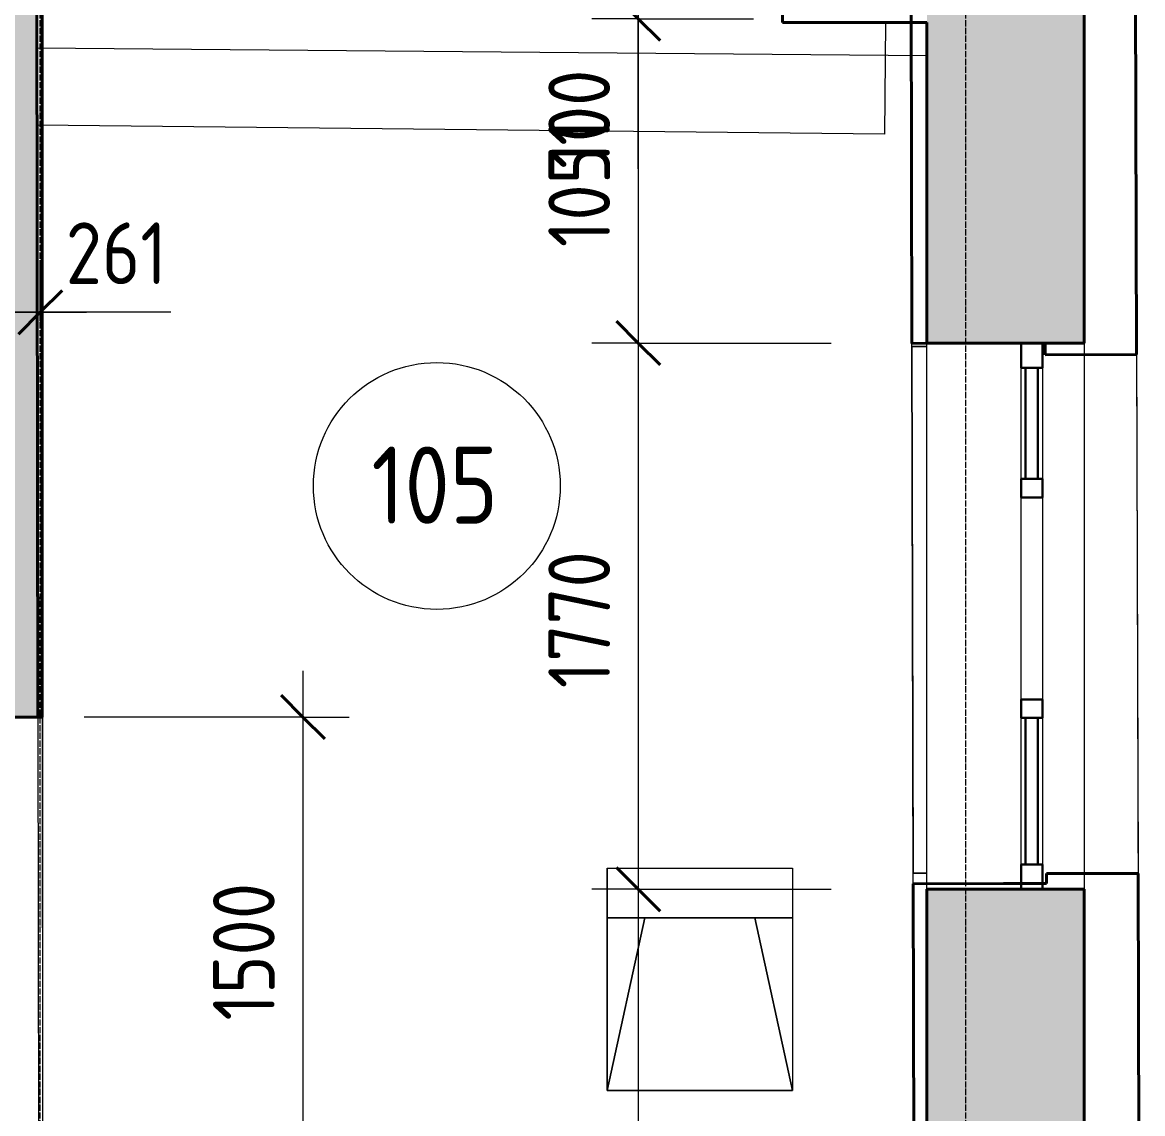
# Model space of a CAD drawing. Header units: millimetres. Extents: x -11886 to 68941, y -8130 to 45506.
# Drawn here: x 502 to 4133, y 25341 to 28877 of the extents above; entities that cross this region are included whole.
import ezdxf

# ---------------------------------------------------------------- set-up
doc = ezdxf.new("R2010")
doc.units = ezdxf.units.MM
doc.linetypes.add('ADSK_Линия сетки', pattern=[25, 20, -2.5, 0, -2.5])
for name, color, linetype, lineweight in [('Витраж', 7, 'Continuous', 18), ('Марки помещений', 7, 'Continuous', 20), ('Оси', 7, 'Continuous', 9), ('Панели витража', 7, 'Continuous', 18), ('Перекрытие', 7, 'Continuous', 18), ('Размеры', 7, 'Continuous', 9), ('Размеры-100', 7, 'Continuous', 9), ('Стены', 7, 'Continuous', 18), ('Стены внутренние', 7, 'Continuous', 18), ('Стены наружные', 7, 'Continuous', 18), ('Стены штриховка', 7, 'Continuous', 18)]:
    doc.layers.add(name, color=color, linetype=linetype, lineweight=lineweight)
for name, color, linetype, lineweight, true_color in [('Линии', 7, 'Continuous', 9, 0x00a600), ('Стены разрез', 7, 'Continuous', 40, 0xbb5389), ('ТХ', 5, 'Continuous', 9, 0x0000ff), ('ТХ 1 этаж_dwg', 7, 'Continuous', 9, 0x767676)]:
    doc.layers.add(name, color=color, linetype=linetype, lineweight=lineweight, true_color=true_color)
doc.styles.add('GOST Common_1', font='GOST_Common.ttf', dxfattribs={"width": 0.9, "height": 200})
doc.styles.add('GOST Common_2', font='GOST_Common.ttf', dxfattribs={"width": 0.9, "height": 250})
doc.dimstyles.new('ADSK_Основной_2_мм_Округление_до_1_мм', dxfattribs={"dimscale": 304.8, "dimtxt": 201.142999, "dimasz": 0.463911, "dimexe": 0.492126, "dimexo": 0.492126, "dimgap": 0.098425, "dimtad": 1, "dimdec": 0, "dimdsep": 46, "dimtxsty": 'GOST Common_1', "dimblk1": 'OBLIQUE', "dimblk2": 'OBLIQUE', "dimsah": 1, "dimcen": 0.09, "dimdle": 0.492126, "dimazin": 2, "dimtfac": 1, "dimtdec": 4, "dimtix": 1, "dimtmove": 0, "dimatfit": 3, "dimfxl": 1, "dimtvp": 1, "dimtolj": 1, "dimtzin": 0, "dimlwd": 20, "dimlwe": 20, "dimarcsym": 2})
doc.dimstyles.new('ADSK_Основной_2_мм_Округление_до_1_мм_1', dxfattribs={"dimscale": 304.8, "dimtxt": 201.142999, "dimasz": 0.463911, "dimexe": 0.492126, "dimexo": 0.492126, "dimgap": 0.098425, "dimtad": 1, "dimdec": 0, "dimdsep": 46, "dimtxsty": 'GOST Common_1', "dimblk1": 'OBLIQUE', "dimblk2": 'OBLIQUE', "dimsah": 1, "dimcen": 0.09, "dimdle": 0.492126, "dimazin": 2, "dimtfac": 1, "dimtdec": 4, "dimtix": 1, "dimtmove": 1, "dimatfit": 3, "dimfxl": 1, "dimtvp": 1, "dimtolj": 1, "dimtzin": 0, "dimlwd": 20, "dimlwe": 20, "dimarcsym": 2})

# ---------------------------------------------------------------- blocks, each defined once
blk = doc.blocks.new('Существующие стены 1 эт - Существующие стены 1 эт-653793-01 План 1-го этажа кладочный')
at = {"layer": 'Стены', "color": 243, "true_color": 0xbb5389}
for p, q in [((4094.6, 33964.2), (4132.6, 21098.7)), ((3385.1, 27826.6), (3382.8, 28769.9)), ((566.1, 28543.8), (567.9, 20978.1)), ((3677.3, 27837.3), (3385.1, 27836.5)), ((3389.4, 26085.6), (3385.1, 27836.5)), ((3385.1, 27826.6), (3433.5, 27826.7)), ((3433.5, 27826.7), (3385.1, 27826.6)), ((3389.3, 26119.6), (3385.1, 27826.6)), ((3385.1, 27826.6), (3389.3, 26119.6)), ((3389.3, 26119.6), (3385.1, 27826.6)), ((3738.5, 27837.4), (3677.3, 27837.3)), ((3817.3, 27837.6), (3808.5, 27837.6)), ((3817.3, 27799.3), (3817.3, 27837.6)), ((4112.8, 27800.2), (3817.3, 27799.3)), ((4112.8, 27800.2), (4117.7, 26119.2)), ((291, 26625), (566.6, 26625.6)), ((566.6, 26625.6), (566.9, 25125.6)), ((3433.5, 26119.7), (3389.3, 26119.6)), ((3389.3, 26119.6), (3433.5, 26119.7)), ((3395, 23831.5), (3389.3, 26119.6)), ((3821.5, 26118.3), (4117.7, 26119.2)), ((3821.6, 26086.7), (3821.5, 26118.3)), ((3389.4, 26085.6), (3681.6, 26086.3)), ((3681.6, 26086.3), (3738.5, 26086.5)), ((3808.5, 26086.6), (3821.6, 26086.7))]:
    blk.add_line(p, q, dxfattribs=at)
at = {"layer": 'Стены разрез'}
for p, q in [((564.8, 34625.4), (566.6, 26625.6)), ((4105.9, 30111.3), (4112.8, 27800.2)), ((3379.5, 30088.6), (3385.1, 27836.5)), ((3385.1, 27836.5), (3677.3, 27837.3)), ((3817.3, 27837.6), (3677.3, 27837.3)), ((3817.3, 27799.3), (3817.3, 27837.6)), ((4112.8, 27800.2), (3817.3, 27799.3)), ((291, 26625), (566.6, 26625.6)), ((4117.7, 26119.2), (3821.5, 26118.3)), ((3821.6, 26086.7), (3821.5, 26118.3)), ((4117.7, 26119.2), (4124.7, 23774.4)), ((3389.4, 26085.6), (3681.6, 26086.3)), ((3389.4, 26085.6), (3395, 23831.5)), ((3681.6, 26086.3), (3821.6, 26086.7))]:
    blk.add_line(p, q, dxfattribs=at)
blk = doc.blocks.new('Системная панель - _AR_Стекло_40мм_привязка по центру-V33-01 План 1-го этажа кладочный')
at = {"layer": 'Панели витража', "lineweight": 30}
for p, q in [((180, 20), (-180, 20)), ((-180, 20), (-180, -20)), ((180, -20), (180, 20)), ((-180, -20), (180, -20))]:
    blk.add_line(p, q, dxfattribs=at)
blk = doc.blocks.new('Прямоугольный импост - 70х20_60мм-V34-01 План 1-го этажа кладочный')
at = {"layer": 'Витраж', "lineweight": 30}
for p, q in [((-80, 35), (0, 35)), ((-80, -35), (-80, 35)), ((0, 35), (0, -35)), ((0, -35), (-80, -35))]:
    blk.add_line(p, q, dxfattribs=at)
blk = doc.blocks.new('Прямоугольный импост - 70х20_60мм-V35-01 План 1-го этажа кладочный')
at = {"layer": 'Витраж', "lineweight": 30}
for p, q in [((0, 35), (-80, 35)), ((-80, 35), (-80, -35)), ((0, -35), (0, 35)), ((-80, -35), (0, -35))]:
    blk.add_line(p, q, dxfattribs=at)
blk = doc.blocks.new('Системная панель - _AR_Стекло_40мм_привязка по центру-V36-01 План 1-го этажа кладочный')
at = {"layer": 'Панели витража', "lineweight": 30}
for p, q in [((237.5, 20), (-237.5, 20)), ((-237.5, 20), (-237.5, -20)), ((237.5, -20), (237.5, 20)), ((-237.5, -20), (237.5, -20))]:
    blk.add_line(p, q, dxfattribs=at)
blk = doc.blocks.new('Прямоугольный импост - 70х60мм-1225009-01 План 1-го этажа кладочный')
at = {"layer": 'Витраж'}
for p, q in [((-6006, 9731.9), (-6006, 10091.9)), ((-5936, 10091.9), (-5936, 9731.9))]:
    blk.add_line(p, q, dxfattribs=at)
blk = doc.blocks.new('Прямоугольный импост - 70х60мм-1438240-01 План 1-го этажа кладочный')
at = {"layer": 'Витраж'}
for p, q in [((3738.5, 30168.6), (3738.5, 30643.6)), ((3808.5, 30643.6), (3808.5, 30168.6))]:
    blk.add_line(p, q, dxfattribs=at)
blk = doc.blocks.new('Прямоугольный импост - 70х60мм-V150-01 План 1-го этажа кладочный')
at = {"layer": 'Витраж', "lineweight": 30}
for p, q in [((-30, 35), (30, 35)), ((-30, -35), (-30, 35)), ((30, 35), (30, -35)), ((30, -35), (-30, -35))]:
    blk.add_line(p, q, dxfattribs=at)
blk = doc.blocks.new('Прямоугольный импост - 70х60мм-1236580-01 План 1-го этажа кладочный')
at = {"layer": 'Витраж'}
for p, q in [((3738.5, 22677.6), (3738.5, 23332.6)), ((3808.5, 23332.6), (3808.5, 22677.6))]:
    blk.add_line(p, q, dxfattribs=at)
blk = doc.blocks.new('ТХ 1 этаж_dwg_A$C5e6b74da-2118467-01 План 1-го этажа кладочный')
at = {"layer": 'ТХ', "color": 253, "true_color": 0xa0a0a0, "flags": 128}
blk.add_lwpolyline([(600, 720), (600, 0), (600, 720), (0, 720), (0, 0), (121.5, 559.8), (0, 0), (600, 0), (0, 0)], dxfattribs=at)
for points in [[(600, 559.8), (0, 559.8)], [(478.5, 559.8), (600, 0)]]:
    blk.add_lwpolyline(points, close=True, dxfattribs=at)
blk = doc.blocks.new('ТХ 1 этаж_dwg-2084881-01 План 1-го этажа кладочный')
at = {"extrusion": (0, 0, -1), "zscale": -1}
blk.add_blockref('ТХ 1 этаж_dwg_A$C5e6b74da-2118467-01 План 1-го этажа кладочный', (-120998.8, -45457.1), dxfattribs=at)
blk = doc.blocks.new('ADSK_Марка_Помещение_ОдноЗначение - Номер-247393-01 План 1-го этажа кладочный')
at = {"layer": 'Марки помещений'}
blk.add_circle((0, 0), 4, dxfattribs=at)
blk = doc.blocks.new('DIMBLOCK114-01 План 1-го этажа кладочный')
at = {"layer": 'Размеры-100', "lineweight": 20, "transparency": 16777216}
for p, q in [((1411.1, 26775.6), (1411.1, 25125.6)), ((1411.1, 26625.6), (702.2, 26625.6)), ((1411.1, 26625.6), (1561.1, 26625.6)), ((1411.1, 25125.6), (704.5, 25125.6)), ((1411.1, 25125.6), (1561.1, 25125.6))]:
    blk.add_line(p, q, dxfattribs=at)
at = {"layer": 'Размеры-100', "lineweight": 40, "transparency": 16777216}
for p, q in [((1411.1, 26625.6), (1340.4, 26696.3)), ((1411.1, 26625.6), (1481.8, 26554.9)), ((1411.1, 25125.6), (1340.4, 25196.3)), ((1411.1, 25125.6), (1481.8, 25054.9))]:
    blk.add_line(p, q, dxfattribs=at)
at = {"layer": 'Размеры-100', "color": 0, "lineweight": 20, "transparency": 16777216, "insert": (1119.7, 25642.1), "char_height": 200, "width": 560.473, "attachment_point": 1, "rotation": 90, "line_spacing_factor": 1.022761, "style": 'GOST Common_1'}
blk.add_mtext('1500', dxfattribs=at)
blk = doc.blocks.new('_Oblique')
at = {"color": 0, "linetype": 'ByBlock', "lineweight": -2}
blk.add_line((-0.5, -0.5), (0.5, 0.5), dxfattribs=at)
blk = doc.blocks.new('DIMBLOCK130-01 План 1-го этажа кладочный')
at = {"layer": 'Размеры-100', "lineweight": 20, "transparency": 16777216}
for p, q in [((299.3, 27937.1), (299.3, 28341.8)), ((559.9, 27937.1), (559.9, 28087.1)), ((299.3, 27937.1), (709.9, 27937.1)), ((299.3, 27937.1), (299.3, 27787.1)), ((642.4, 27937.1), (429.6, 27937.1)), ((559.9, 27937.1), (559.9, 27887.1)), ((983.4, 27937.1), (642.4, 27937.1))]:
    blk.add_line(p, q, dxfattribs=at)
at = {"layer": 'Размеры-100', "lineweight": 40, "transparency": 16777216}
for p, q in [((299.3, 27937.1), (370, 28007.8)), ((559.9, 27937.1), (630.6, 28007.8)), ((299.3, 27937.1), (228.6, 27866.4)), ((559.9, 27937.1), (489.2, 27866.4))]:
    blk.add_line(p, q, dxfattribs=at)
at = {"layer": 'Размеры-100', "color": 0, "lineweight": 20, "transparency": 16777216, "insert": (642.4, 28228.5), "char_height": 200, "width": 409.104, "attachment_point": 1, "line_spacing_factor": 1.022761, "style": 'GOST Common_1'}
blk.add_mtext('261', dxfattribs=at)
blk = doc.blocks.new('DIMBLOCK140-01 План 1-го этажа кладочный')
at = {"layer": 'Размеры-100', "lineweight": 40, "transparency": 16777216}
for p, q in [((2498, 28988.6), (2427.3, 29059.3)), ((2498, 28988.6), (2568.7, 28917.9)), ((2498, 28888.6), (2427.3, 28959.3)), ((2498, 28888.6), (2568.7, 28817.9))]:
    blk.add_line(p, q, dxfattribs=at)
at = {"layer": 'Размеры-100', "lineweight": 20, "transparency": 16777216}
for p, q in [((2498, 28988.6), (2348, 28988.6)), ((2498, 28988.6), (2498, 28888.6)), ((2498, 28988.6), (2927.5, 28988.6)), ((2498, 28743.3), (2498, 28938.6)), ((2498, 28888.6), (2348, 28888.6)), ((2498, 28888.6), (2871.5, 28888.6)), ((2498, 28402.3), (2498, 28743.3))]:
    blk.add_line(p, q, dxfattribs=at)
at = {"layer": 'Размеры-100', "color": 0, "lineweight": 20, "transparency": 16777216, "insert": (2206.6, 28402.3), "char_height": 200, "width": 409.104, "attachment_point": 1, "rotation": 90, "line_spacing_factor": 1.022761, "style": 'GOST Common_1'}
blk.add_mtext('100', dxfattribs=at)
blk = doc.blocks.new('DIMBLOCK141-01 План 1-го этажа кладочный')
at = {"layer": 'Размеры-100', "lineweight": 40, "transparency": 16777216}
for p, q in [((2498, 28888.6), (2427.3, 28959.3)), ((2498, 28888.6), (2568.7, 28817.9)), ((2498, 27837.6), (2427.3, 27908.3)), ((2498, 27837.6), (2568.7, 27766.9))]:
    blk.add_line(p, q, dxfattribs=at)
at = {"layer": 'Размеры-100', "lineweight": 20, "transparency": 16777216}
for p, q in [((2498, 28888.6), (2348, 28888.6)), ((2498, 28888.6), (2498, 27837.6)), ((2498, 28888.6), (2871.5, 28888.6)), ((2498, 27837.6), (2348, 27837.6)), ((2498, 27837.6), (3123.5, 27837.6))]:
    blk.add_line(p, q, dxfattribs=at)
at = {"layer": 'Размеры-100', "color": 0, "lineweight": 20, "transparency": 16777216, "insert": (2206.6, 28148.3), "char_height": 200, "width": 515.472, "attachment_point": 1, "rotation": 90, "line_spacing_factor": 1.022761, "style": 'GOST Common_1'}
blk.add_mtext('1051', dxfattribs=at)
blk = doc.blocks.new('DIMBLOCK142-01 План 1-го этажа кладочный')
at = {"layer": 'Размеры-100', "lineweight": 40, "transparency": 16777216}
for p, q in [((2498, 27837.6), (2427.3, 27908.3)), ((2498, 27837.6), (2568.7, 27766.9)), ((2498, 26067.6), (2427.3, 26138.3)), ((2498, 26067.6), (2568.7, 25996.9))]:
    blk.add_line(p, q, dxfattribs=at)
at = {"layer": 'Размеры-100', "lineweight": 20, "transparency": 16777216}
for p, q in [((2498, 27837.6), (2348, 27837.6)), ((2498, 27837.6), (2498, 26067.6)), ((2498, 27837.6), (3123.5, 27837.6)), ((2498, 26067.6), (2348, 26067.6)), ((2498, 26067.6), (3123.5, 26067.6))]:
    blk.add_line(p, q, dxfattribs=at)
at = {"layer": 'Размеры-100', "color": 0, "lineweight": 20, "transparency": 16777216, "insert": (2206.6, 26719.1), "char_height": 200, "width": 560.473, "attachment_point": 1, "rotation": 90, "line_spacing_factor": 1.022761, "style": 'GOST Common_1'}
blk.add_mtext('1770', dxfattribs=at)
blk = doc.blocks.new('DIMBLOCK143-01 План 1-го этажа кладочный')
at = {"layer": 'Размеры-100', "lineweight": 40, "transparency": 16777216}
for p, q in [((2498, 26067.6), (2427.3, 26138.3)), ((2498, 26067.6), (2568.7, 25996.9)), ((2498, 23832.6), (2427.3, 23903.3)), ((2498, 23832.6), (2568.7, 23761.9))]:
    blk.add_line(p, q, dxfattribs=at)
at = {"layer": 'Размеры-100', "lineweight": 20, "transparency": 16777216}
for p, q in [((2498, 26067.6), (2348, 26067.6)), ((2498, 26067.6), (2498, 23832.6)), ((2498, 26067.6), (3123.5, 26067.6)), ((2498, 23832.6), (2348, 23832.6)), ((2498, 23832.6), (3123.5, 23832.6))]:
    blk.add_line(p, q, dxfattribs=at)
at = {"layer": 'Размеры-100', "color": 0, "lineweight": 20, "transparency": 16777216, "insert": (2206.6, 24697.8), "char_height": 200, "width": 605.475, "attachment_point": 1, "rotation": 90, "line_spacing_factor": 1.022761, "style": 'GOST Common_1'}
blk.add_mtext('2235', dxfattribs=at)

msp = doc.modelspace()

# ---------------------------------------------------------------- hatches: boundary and pattern name
at = {"layer": 'Стены внутренние', "true_color": 0xc0c0c0}
h = msp.add_hatch(color=9, dxfattribs=at)
h.paths.add_polyline_path([(559.1, 20921), (561, 20921), (559.1, 22167.8), (309.1, 22167.4), (311, 20921), (336.7, 20921)])
h.paths.add_polyline_path([(307, 23528.6), (557, 23529), (554.5, 25125.6), (304.5, 25125.2), (307, 23528.6)])
h.paths.add_polyline_path([(302.2, 26625.2), (552.2, 26625.6), (539.9, 34625.6), (289.9, 34625.2), (302.2, 26625.6)])
h.paths.add_polyline_path([(288.2, 35755.2), (538.2, 35755.6), (536.6, 36781.9), (286.6, 36781.9), (288, 35839.2)])
at = {"layer": 'Стены наружные', "true_color": 0xc0c0c0}
h = msp.add_hatch(color=9, dxfattribs=at)
h.paths.add_polyline_path([(3433.5, 20918.6), (3943.5, 20918.6), (3943.5, 22112.6), (3433.5, 22112.6), (3433.5, 20921)])
h.paths.add_polyline_path([(3538.5, 23832.6), (3943.5, 23832.6), (3943.5, 26067.6), (3433.5, 26067.6), (3433.5, 23832.6), (3511, 23832.6)])
h.paths.add_polyline_path([(3538.5, 27837.6), (3943.5, 27837.6), (3943.5, 30088.6), (3433.5, 30088.6), (3433.5, 27837.6), (3501.1, 27837.6)])
h.paths.add_polyline_path([(3493.4, 31858.6), (3943.5, 31858.6), (3943.5, 34107.6), (3433.5, 34107.6), (3433.5, 31858.6), (3485.7, 31858.6)])
h.paths.add_polyline_path([(3943.5, 35877.6), (3943.5, 43728.9), (3433.5, 43728.9), (3433.5, 35877.6), (3807.6, 35877.6)])

# ---------------------------------------------------------------- linework, layer by layer
at = {"layer": 'Линии', "color": 8, "lineweight": 18, "true_color": 0x808080}
for p, q in [((3299.8, 28876.6), (3295.9, 28514.6)), ((3295.9, 28514.6), (549.3, 28544))]:
    msp.add_line(p, q, dxfattribs=at)
at = {"layer": 'Оси', "linetype": 'ADSK_Линия сетки'}
for p, q in [((559.9, -7330.4), (559.9, 44421.9)), ((3559.9, -7330.4), (3559.9, 44421.9))]:
    msp.add_line(p, q, dxfattribs=at)
at = {"layer": 'Перекрытие', "color": 7, "true_color": 0xffffff}
msp.add_line((548.9, 28793.9), (3433.5, 28769.5), dxfattribs=at)
at = {"layer": 'Стены внутренние', "lineweight": 40}
for p, q in [((552.2, 26625.6), (539.9, 34625.6)), ((2965.5, 30100.6), (2965.5, 28876.6)), ((2965.5, 28876.6), (3433.5, 28876.6)), ((302.2, 26625.2), (552.2, 26625.6))]:
    msp.add_line(p, q, dxfattribs=at)
at = {"layer": 'Стены внутренние'}
msp.add_line((552.2, 26625.6), (554.5, 25125.6), dxfattribs=at)
at = {"layer": 'Стены наружные', "lineweight": 40}
for p, q in [((3943.5, 27837.6), (3943.5, 30088.6)), ((3433.5, 28876.6), (3433.5, 27837.6)), ((3433.5, 27837.6), (3943.5, 27837.6)), ((3943.5, 26067.6), (3433.5, 26067.6)), ((3433.5, 26067.6), (3433.5, 23832.6)), ((3943.5, 23832.6), (3943.5, 26067.6))]:
    msp.add_line(p, q, dxfattribs=at)
at = {"layer": 'Стены наружные'}
for p, q in [((3433.5, 26067.6), (3433.5, 27836.7)), ((3943.5, 27837.6), (3943.5, 26067.6))]:
    msp.add_line(p, q, dxfattribs=at)
at = {"layer": 'Стены штриховка'}
msp.add_line((3433.5, 28876.6), (3433.5, 28878.6), dxfattribs=at)

# ---------------------------------------------------------------- block references
at = {"layer": 'Витраж'}
for name, p, rotation in [('Прямоугольный импост - 70х20_60мм-V35-01 План 1-го этажа кладочный', (3773.5, 27837.6), 90.00000000000031), ('Прямоугольный импост - 70х60мм-1225009-01 План 1-го этажа кладочный', (-2197.5, 37489.5), 180)]:
    msp.add_blockref(name, p, dxfattribs=dict(at, rotation=rotation))
at = {"layer": 'Витраж', "extrusion": (0, 0, -1), "rotation": 269.9999999999997}
for name, p in [('Прямоугольный импост - 70х60мм-V150-01 План 1-го этажа кладочный', (-3773.5, 27367.6)), ('Прямоугольный импост - 70х60мм-V150-01 План 1-го этажа кладочный', (-3773.5, 26652.6)), ('Прямоугольный импост - 70х20_60мм-V34-01 План 1-го этажа кладочный', (-3773.5, 26067.6))]:
    msp.add_blockref(name, p, dxfattribs=at)
at = {"layer": 'Витраж'}
for name, p in [('Прямоугольный импост - 70х60мм-1236580-01 План 1-го этажа кладочный', (0, 4005)), ('Прямоугольный импост - 70х60мм-1438240-01 План 1-го этажа кладочный', (0, -4020.9))]:
    msp.add_blockref(name, p, dxfattribs=at)
at = {"layer": 'Марки помещений', "xscale": 99.99999999999993, "yscale": 99.99999999999993, "zscale": 99.99999999999993}
msp.add_blockref('ADSK_Марка_Помещение_ОдноЗначение - Номер-247393-01 План 1-го этажа кладочный', (1845.1, 27374.5), dxfattribs=at)
at = {"layer": 'Панели витража', "rotation": 270.0000000000003}
for name, p in [('Системная панель - _AR_Стекло_40мм_привязка по центру-V33-01 План 1-го этажа кладочный', (3773.5, 27577.6)), ('Системная панель - _AR_Стекло_40мм_привязка по центру-V36-01 План 1-го этажа кладочный', (3773.5, 26385.1))]:
    msp.add_blockref(name, p, dxfattribs=at)
at = {"layer": 'Стены разрез'}
msp.add_blockref('Существующие стены 1 эт - Существующие стены 1 эт-653793-01 План 1-го этажа кладочный', (0, 0), dxfattribs=at)
at = {"layer": 'ТХ 1 этаж_dwg', "color": 253, "true_color": 0xa0a0a0}
msp.add_blockref('ТХ 1 этаж_dwg-2084881-01 План 1-го этажа кладочный', (-118001.2, 70872.8), dxfattribs=at)

# ---------------------------------------------------------------- texts
at = {"layer": 'Марки помещений', "lineweight": 9, "insert": (1633.1, 27502.2), "char_height": 250, "width": 526.709, "attachment_point": 1, "style": 'GOST Common_2'}
msp.add_mtext('105', dxfattribs=at)

# ---------------------------------------------------------------- dimensions: what is measured, and where the dimension line sits
at = {"layer": 'Размеры', "lineweight": 20}
dim = msp.add_linear_dim(base=(2498, 28888.6), p1=(3077.5, 28988.6), p2=(3021.5, 28888.6), angle=90, dimstyle='ADSK_Основной_2_мм_Округление_до_1_мм_1', override={"dimpost": '<>', "dimfxl": 114.61239}, dxfattribs=at)
dim.commit()
dim.dimension.update_dxf_attribs({"geometry": 'DIMBLOCK140-01 План 1-го этажа кладочный', "text_midpoint": (2340, 28606.9), "dimtype": 160, "text_rotation": 90})
for base, p1, p2, override, picture, middle in [((2498, 27837.6), (3021.5, 28888.6), (3273.5, 27837.6), {"dimpost": '<>', "dimfxl": 1080.719547}, 'DIMBLOCK141-01 План 1-го этажа кладочный', (2368, 28363.1)), ((2498, 26067.6), (3273.5, 27837.6), (3273.5, 26067.6), {"dimpost": '<>', "dimfxl": 1770}, 'DIMBLOCK142-01 План 1-го этажа кладочный', (2368, 26952.6)), ((1411.1, 25125.6), (552.2, 26625.6), (554.5, 25125.6), {"dimpost": '<>', "dimfxl": 1500}, 'DIMBLOCK114-01 План 1-го этажа кладочный', (1281.1, 25875.6)), ((2498, 23832.6), (3273.5, 26067.6), (3273.5, 23832.6), {"dimpost": '<>', "dimfxl": 2234.995017}, 'DIMBLOCK143-01 План 1-го этажа кладочный', (2368, 24950.1))]:
    dim = msp.add_linear_dim(base=base, p1=p1, p2=p2, angle=90, dimstyle='ADSK_Основной_2_мм_Округление_до_1_мм', override=override, dxfattribs=at)
    dim.commit()
    dim.dimension.update_dxf_attribs({"geometry": picture, "text_midpoint": middle})
dim = msp.add_linear_dim(base=(559.9, 27937.1), p1=(299.3, 28491.8), p2=(559.9, 28037.1), dimstyle='ADSK_Основной_2_мм_Округление_до_1_мм_1', override={"dimpost": '<>', "dimfxl": 524.05078}, dxfattribs=at)
dim.commit()
dim.dimension.update_dxf_attribs({"geometry": 'DIMBLOCK130-01 План 1-го этажа кладочный', "text_midpoint": (847, 28095.2), "dimtype": 160})

doc.saveas('drawing.dxf')
